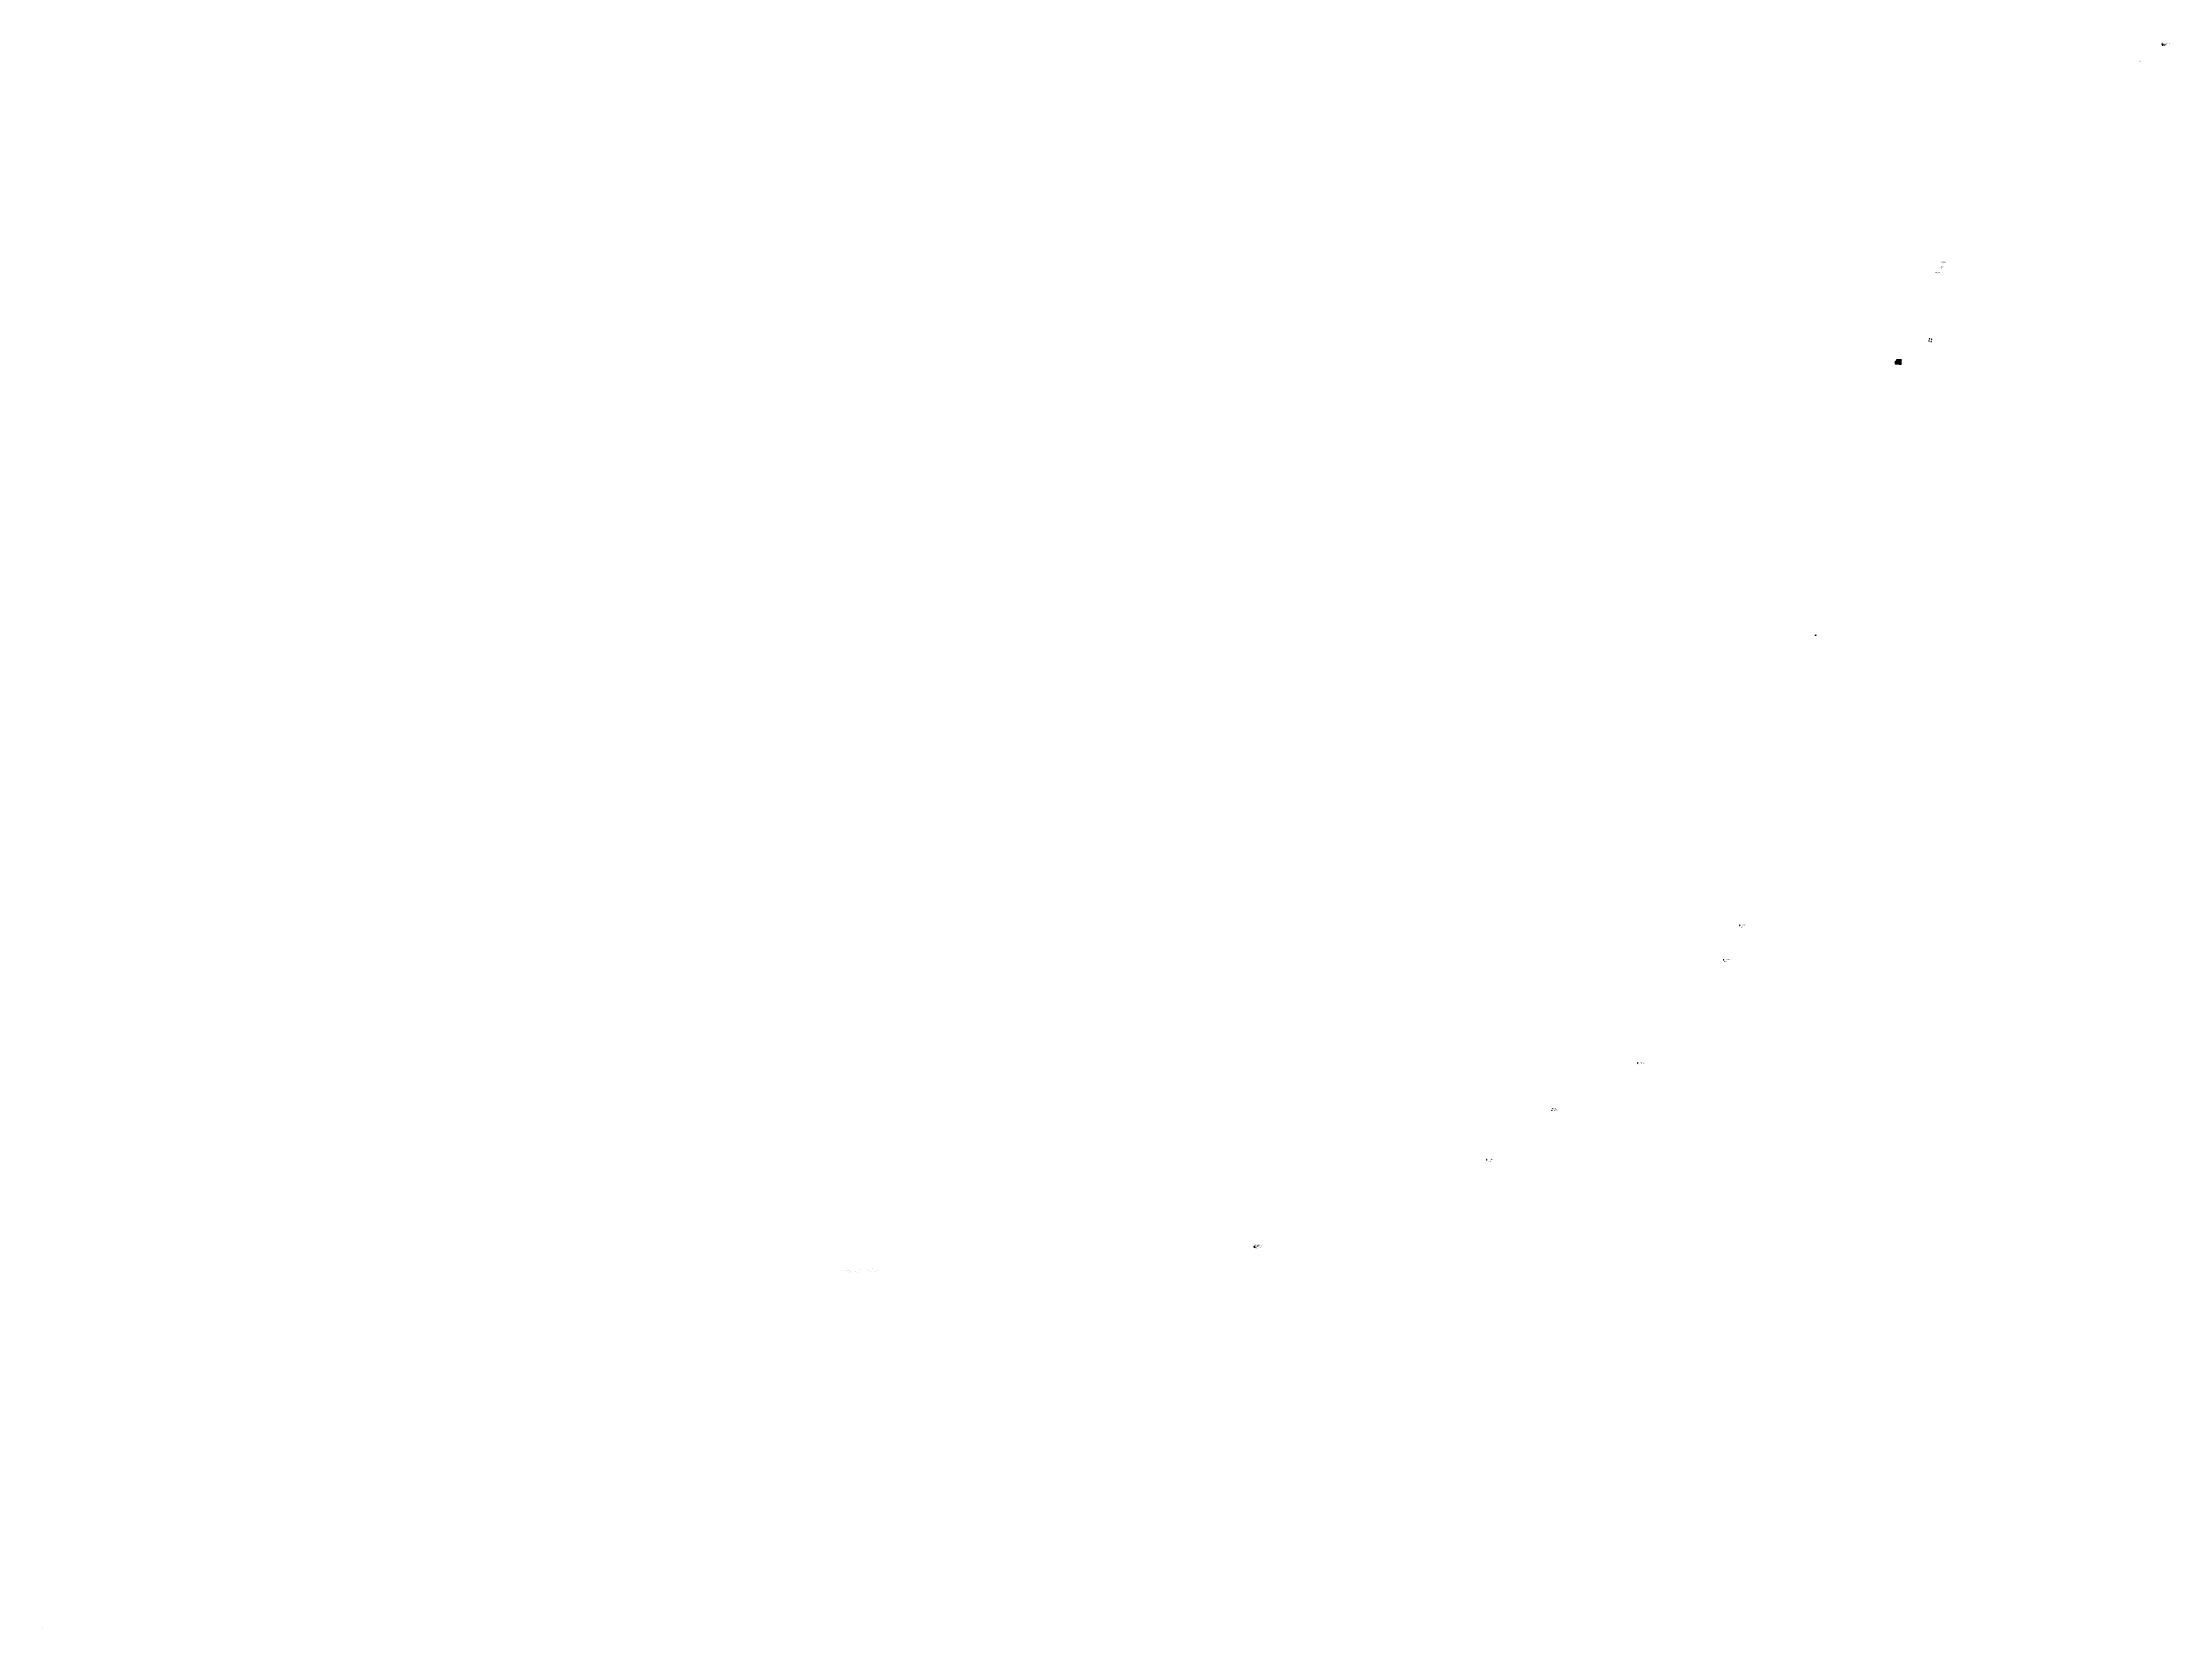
# Model space of a CAD drawing. Header units: metres. Extents: x 494039 to 619385, y 3351420 to 3402703.
# Drawn here: x 494039 to 506933, y 3351420 to 3361023 of the extents above; entities that cross this region are included whole.
import ezdxf
from ezdxf.enums import TextEntityAlignment as Align

# ---------------------------------------------------------------- set-up
doc = ezdxf.new("R2010")
doc.units = ezdxf.units.M
doc.linetypes.add('X5', pattern=[0])
for name, color, linetype in [('DEFAULT', 8, 'Continuous'), ('DLDW', 8, 'Continuous'), ('GCD', 8, 'Continuous'), ('GXYZ', 8, 'Continuous'), ('JMD', 8, 'Continuous'), ('ZDH', 8, 'Continuous'), ('ZJ', 8, 'Continuous'), ('塔基座', 8, 'Continuous'), ('房屋拆迁', 8, 'Continuous')]:
    doc.layers.add(name, color=color, linetype=linetype)
doc.styles.add('HZ', font='simsun.ttc', dxfattribs={"width": 0.8})
doc.styles.add('mrdsStandard', font='slromans.shx', dxfattribs={"width": 0.75, "height": 7, "bigfont": 'hztxt.shx'})
doc.styles.add('方正细等线简体', font='simsun.ttc')
doc.styles.add('正等线体', font='simhei.ttf')

# ---------------------------------------------------------------- blocks, each defined once
blk = doc.blocks.new('gc132')
at = {"color": 0, "linetype": 'Continuous', "lineweight": 13, "flags": 128}
for points in [[(0.087, 0.527), (0.587, 1.527), (0.587, 1.527), (-0.413, 1.527), (0.164, 2.527)], [(-0.355, 2.227), (0.164, 2.527), (0.164, 1.927)]]:
    blk.add_lwpolyline(points, dxfattribs=at)
at = {"color": 0, "linetype": 'Continuous', "lineweight": 13}
blk.add_circle((0.087, 0.027), 0.5, dxfattribs=at)
blk = doc.blocks.new('10ALL')
at = {"layer": 'DLDW', "color": 8, "linetype": 'Continuous', "xscale": 2, "yscale": 2}
for p in [(504328, 3355672, 9999), (504230, 3355464, 11), (503710, 3354838), (502794, 3354253), (501386, 3353726, 9999)]:
    blk.add_blockref('gc132', p, dxfattribs=at)
at = {"layer": 'DEFAULT', "color": 8, "style": '方正细等线简体', "width": 0.75}
for s, p in [('地面3.4', (504341, 3355664)), ('塔顶高程41.83', (504358, 3355677)), ('地面2.56', (504242, 3355456)), ('塔顶高程57.92', (504261, 3355467)), ('地面3.92', (503725, 3354830)), ('塔顶高程49.1', (503737, 3354841)), ('地面5.46', (502812, 3354245)), ('塔顶高程44.9', (502825, 3354258)), ('地面2.53', (501398, 3353720)), ('塔顶高程35.29', (501417, 3353732))]:
    blk.add_text(s, height=4, dxfattribs=at).set_placement(p, align=Align.MIDDLE_CENTER)
blk = doc.blocks.new('gc170')
at = {"linetype": 'Continuous'}
blk.add_circle((0, 0), 0.5, dxfattribs=at)
blk = doc.blocks.new('gc002')
at = {"linetype": 'Continuous'}
blk.add_hatch(color=256, dxfattribs=at).paths.add_polyline_path([(0.5, 0.5), (-0.5, 0.5), (-0.5, -0.5), (0.5, -0.5)])
blk.add_lwpolyline([(-0.5, -0.5), (0.5, -0.5), (0.5, 0.5), (-0.5, 0.5), (-0.5, -0.5)])
blk = doc.blocks.new('13ALL')
at = {"layer": 'DLDW', "color": 8, "linetype": 'X5', "lineweight": 13, "flags": 128}
blk.add_lwpolyline([(506890, 3361013), (506890, 3361008), (506894, 3361008), (506895, 3361013)], close=True, dxfattribs=at)
at = {"layer": 'DLDW', "color": 8, "linetype": 'Continuous', "xscale": 2, "yscale": 2}
for p, rotation in [((506890, 3361013), 178.939081743091), ((506890, 3361008), 268.9390637570016), ((506894, 3361008), 358.9390903945128), ((506895, 3361013), 88.93909972918026)]:
    blk.add_blockref('gc002', p, dxfattribs=dict(at, rotation=rotation))
blk.add_blockref('gc132', (506892, 3361009), dxfattribs=at)
at = {"layer": 'GXYZ', "color": 8, "linetype": 'Continuous', "xscale": 2, "yscale": 2}
for p in [(503189, 3354554), (501386, 3353727)]:
    blk.add_blockref('gc170', p, dxfattribs=at)
at = {"layer": 'GXYZ', "color": 8, "style": '方正细等线简体', "width": 0.75}
for s, p in [('地面高程：5.040', (506915, 3361005)), ('塔顶高程：54.870', (506917, 3361014)), ('塔顶高程：42.18', (503207, 3354559)), ('地面高程：3.66', (503207, 3354553)), ('塔顶高程：53.29', (501406, 3353731)), ('地面高程：2.920', (501406, 3353724))]:
    blk.add_text(s, height=4, dxfattribs=at).set_placement(p, align=Align.MIDDLE_CENTER)
blk.add_text('塔高：50.38M', height=4, dxfattribs=at).set_placement((501403, 3353737), align=Align.MIDDLE)
at = {"layer": 'ZJ', "color": 8, "style": '方正细等线简体', "width": 0.75}
for s, p in [('塔高：49.9M', (506903, 3361021)), ('塔高：38.56M', (503201, 3354565))]:
    blk.add_text(s, height=4, dxfattribs=at).set_placement(p, align=Align.MIDDLE)
blk = doc.blocks.new('gc200')
h = blk.add_hatch(color=256)
edge = h.paths.add_edge_path()
edge.add_arc((0, 0), 0.25, 0, 360)
blk.add_circle((0, 0), 0.25)
blk = doc.blocks.new('16ALL&26ALL')
at = {"layer": 'ZDH', "color": 8, "linetype": 'Continuous'}
for p in [(501385, 3353727, 4), (501386, 3353726, 4), (501386, 3353726, 53), (501386, 3353725, 3), (501387, 3353726, 4)]:
    blk.add_point(p, dxfattribs=at)
at = {"layer": '塔基座', "color": 8, "linetype": 'Continuous', "flags": 128}
for points, elevation in [([(505476, 3359214), (505474, 3359215), (505475, 3359216), (505476, 3359216)], 5), ([(505477, 3359228), (505478, 3359230), (505480, 3359229), (505479, 3359227)], 5), ([(505490, 3359213), (505489, 3359211), (505487, 3359211), (505488, 3359213)], 5), ([(505492, 3359224), (505493, 3359226), (505491, 3359226), (505491, 3359224)], 5), ([(501385, 3353727), (501386, 3353725), (501387, 3353726), (501387, 3353727)], 4)]:
    blk.add_lwpolyline(points, close=True, dxfattribs=dict(at, elevation=elevation))
at = {"layer": 'DLDW', "color": 8, "linetype": 'Continuous', "xscale": 0.5, "yscale": 0.5}
blk.add_blockref('gc132', (501386, 3353726, 53), dxfattribs=at)
at = {"layer": 'GCD', "color": 8, "linetype": 'Continuous'}
ref = blk.add_blockref('gc200', (506892, 3361008, 55), dxfattribs=dict(at, xscale=2, yscale=2, zscale=2))
ref.add_attrib('height', '55.31', dxfattribs={"linetype": 'Continuous', "height": 4, "style": '正等线体', "width": 0.8}).set_placement((506894, 3361008, 55), align=Align.MIDDLE_LEFT)
ref = blk.add_blockref('gc200', (501387, 3353726, 4), dxfattribs=dict(at, xscale=2, yscale=2, zscale=2))
ref.add_attrib('height', '3.58', dxfattribs={"linetype": 'Continuous', "height": 4, "style": '正等线体', "width": 0.8}).set_placement((501379, 3353723, 4), align=Align.MIDDLE_LEFT)
ref = blk.add_blockref('gc200', (501386, 3353726, 53), dxfattribs=dict(at, xscale=2, yscale=2, zscale=2))
ref.add_attrib('height', '53.24', dxfattribs={"linetype": 'Continuous', "height": 4, "style": '正等线体', "width": 0.8}).set_placement((501402, 3353728, 53), align=Align.MIDDLE_LEFT)
ref = blk.add_blockref('gc200', (501387, 3353726, 4), dxfattribs=dict(at, xscale=2, yscale=2, zscale=2))
ref.add_attrib('height', '3.58', dxfattribs={"linetype": 'Continuous', "height": 4, "style": '正等线体', "width": 0.8}).set_placement((501389, 3353726, 4), align=Align.MIDDLE_LEFT)
at = {"layer": 'ZJ', "color": 8, "linetype": 'Continuous', "width": 0.75}
for s, style, p in [('塔高：50.6m', 'HZ', (506894, 3361014)), ('塔高：49.7m', '正等线体', (501398, 3353734))]:
    blk.add_text(s, height=4, dxfattribs=dict(at, style=style)).set_placement(p, align=Align.MIDDLE)
blk = doc.blocks.new('2ALL&24ALL')
at = {"layer": '房屋拆迁'}
h = blk.add_hatch(dxfattribs=at)
h.set_pattern_fill('ANSI37', color=8, scale=0.5, style=0)
h.paths.add_polyline_path([(505277, 3359090), (505277, 3359095), (505278, 3359104), (505308, 3359102), (505306, 3359073), (505305, 3359073), (505270, 3359076), (505271, 3359090)])
h = blk.add_hatch(dxfattribs=at)
h.set_pattern_fill('ANSI37', color=8, scale=0.5, style=0)
h.paths.add_polyline_path([(505277, 3359090), (505277, 3359095), (505278, 3359104), (505308, 3359102), (505306, 3359073), (505305, 3359073), (505270, 3359076), (505271, 3359090)])
h = blk.add_hatch(dxfattribs=at)
h.set_pattern_fill('ANSI37', color=8, scale=0.5, style=0)
h.paths.add_polyline_path([(505277, 3359090), (505277, 3359095), (505278, 3359104), (505308, 3359102), (505306, 3359073), (505305, 3359073), (505270, 3359076), (505271, 3359090)])
h = blk.add_hatch(dxfattribs=at)
h.set_pattern_fill('ANSI37', color=8, scale=0.5, style=0)
h.paths.add_polyline_path([(505277, 3359090), (505277, 3359095), (505278, 3359104), (505308, 3359102), (505306, 3359073), (505305, 3359073), (505270, 3359076), (505271, 3359090)])
at = {"layer": 'JMD', "color": 8, "linetype": 'Continuous', "flags": 128}
blk.add_lwpolyline([(504790, 3357434), (504790, 3357431), (504787, 3357430), (504786, 3357433)], close=True, dxfattribs=at)
at = {"layer": '房屋拆迁', "color": 8, "linetype": 'Continuous', "const_width": 0.1}
for points in [[(506753, 3360906), (506751, 3360910), (506754, 3360912), (506756, 3360908), (506753, 3360906)], [(506753, 3360906), (506751, 3360910), (506754, 3360912), (506756, 3360908), (506753, 3360906)], [(506755, 3360911), (506753, 3360914), (506756, 3360916), (506758, 3360913), (506755, 3360911)], [(506755, 3360911), (506753, 3360914), (506756, 3360916), (506758, 3360913), (506755, 3360911)], [(506542, 3360704), (506543, 3360705), (506547, 3360700), (506546, 3360699), (506542, 3360704)], [(506542, 3360704), (506543, 3360705), (506547, 3360700), (506546, 3360699), (506542, 3360704)], [(505566, 3359688), (505561, 3359691), (505555, 3359680), (505561, 3359677), (505566, 3359688)], [(505566, 3359688), (505561, 3359691), (505555, 3359680), (505561, 3359677), (505566, 3359688)], [(505531, 3359623), (505526, 3359613), (505524, 3359614), (505523, 3359613), (505518, 3359616), (505524, 3359627), (505531, 3359623)], [(505531, 3359623), (505526, 3359613), (505524, 3359614), (505523, 3359613), (505518, 3359616), (505524, 3359627), (505531, 3359623)], [(505550, 3359657), (505548, 3359657), (505546, 3359653), (505547, 3359653), (505550, 3359657)], [(505550, 3359657), (505548, 3359657), (505546, 3359653), (505547, 3359653), (505550, 3359657)], [(505277, 3359090), (505277, 3359095), (505278, 3359104), (505308, 3359102), (505306, 3359073), (505305, 3359073), (505270, 3359076), (505271, 3359090), (505277, 3359090)], [(505277, 3359090), (505277, 3359095), (505278, 3359104), (505308, 3359102), (505306, 3359073), (505305, 3359073), (505270, 3359076), (505271, 3359090), (505277, 3359090)], [(505277, 3359090), (505277, 3359095), (505278, 3359104), (505308, 3359102), (505306, 3359073), (505305, 3359073), (505270, 3359076), (505271, 3359090), (505277, 3359090)], [(505277, 3359090), (505277, 3359095), (505278, 3359104), (505308, 3359102), (505306, 3359073), (505305, 3359073), (505270, 3359076), (505271, 3359090), (505277, 3359090)], [(505270, 3359076), (505305, 3359073), (505305, 3359072), (505270, 3359071), (505270, 3359076)], [(505270, 3359076), (505305, 3359073), (505305, 3359072), (505270, 3359071), (505270, 3359076)], [(498906, 3353569), (498904, 3353597), (498913, 3353598), (498914, 3353580), (498939, 3353582), (498940, 3353572), (498906, 3353569)], [(498906, 3353569), (498904, 3353597), (498913, 3353598), (498914, 3353580), (498939, 3353582), (498940, 3353572), (498906, 3353569)], [(498966, 3353570), (498965, 3353585), (499011, 3353589), (499012, 3353574), (498966, 3353570)], [(498966, 3353570), (498965, 3353585), (499011, 3353589), (499012, 3353574), (498966, 3353570)]]:
    blk.add_lwpolyline(points, dxfattribs=at)
at = {"layer": '房屋拆迁', "color": 8, "linetype": 'Continuous', "lineweight": 0, "const_width": 0.1}
for points in [[(498790, 3353574), (498776, 3353575), (498777, 3353582), (498790, 3353581), (498790, 3353574)], [(498790, 3353574), (498776, 3353575), (498777, 3353582), (498790, 3353581), (498790, 3353574)], [(499043, 3353576), (499041, 3353591), (499098, 3353595), (499099, 3353580), (499043, 3353576)], [(499043, 3353576), (499041, 3353591), (499098, 3353595), (499099, 3353580), (499043, 3353576)]]:
    blk.add_lwpolyline(points, dxfattribs=at)
at = {"layer": 'ZJ', "color": 8, "linetype": 'Continuous', "style": '正等线体', "width": 0.75}
for p in [(505565, 3359693), (505526, 3359631), (505553, 3359664)]:
    blk.add_text('临时集装箱房屋', height=4, dxfattribs=at).set_placement(p, align=Align.MIDDLE)
at = {"layer": '房屋拆迁', "color": 8, "style": 'mrdsStandard', "width": 0.75}
for p in [(506752, 3360907), (505560, 3359682), (505523, 3359616), (505547, 3359653), (505286, 3359071), (498918, 3353581), (498987, 3353578)]:
    blk.add_text('0', height=4, dxfattribs=at).set_placement(p)
at = {"layer": '房屋拆迁', "color": 8, "lineweight": 0, "style": 'mrdsStandard', "width": 0.75}
for p in [(498782, 3353576), (499069, 3353584)]:
    blk.add_text('0', height=4, dxfattribs=at).set_placement(p)
blk = doc.blocks.new('APOLLO_ImageBasePoint01')
h = blk.add_hatch(color=0)
h.dxf.hatch_style = 1
h.paths.add_polyline_path([(1, 0), (1, 0), (0, 0), (0, 1), (0, 1), (0, 1), (0, 1), (0, 1), (0, 0), (1, 0), (1, 0), (1, 0)])
h.paths.add_polyline_path([(1, 0), (1, 0), (1, 0), (0, 0), (0, 1), (0, 1), (0, 1), (0, 1), (0, 1), (0, 0), (1, 0), (1, 0)], flags=16)
at = {"true_color": 0xffffff}
h = blk.add_hatch(color=7, dxfattribs=at)
h.dxf.hatch_style = 1
h.paths.add_polyline_path([(1, 0), (1, 0), (0, 0), (0, 1), (0, 1), (0, 1), (0, 1), (0, 1), (0, 0), (1, 0), (1, 0), (1, 0)])
h = blk.add_hatch(color=0)
h.dxf.hatch_style = 1
h.paths.add_polyline_path([(0, 1), (0, 1), (0, 1), (0, 1), (0, 1), (0, 1), (0, 1), (0, 1), (0, 1)])
h.paths.add_polyline_path([(0, 1), (0, 1), (0, 1), (0, 1), (0, 1), (0, 1), (0, 1), (0, 1), (0, 1)], flags=16)
h = blk.add_hatch(color=7, dxfattribs=at)
h.dxf.hatch_style = 1
h.paths.add_polyline_path([(0, 1), (0, 1), (0, 1), (0, 1), (0, 1), (0, 1), (0, 1), (0, 1), (0, 1)])
h = blk.add_hatch(color=0)
h.dxf.hatch_style = 1
h.paths.add_polyline_path([(1, 0), (1, 0), (1, 0), (1, 0), (1, 0), (1, 0), (1, 0), (1, 0), (1, 0), (1, 0), (1, 0), (1, 0)])
h.paths.add_polyline_path([(1, 0), (1, 0), (1, 0), (1, 0), (1, 0), (1, 0), (1, 0), (1, 0), (1, 0), (1, 0), (1, 0), (1, 0)], flags=16)
h = blk.add_hatch(color=7, dxfattribs=at)
h.dxf.hatch_style = 1
h.paths.add_polyline_path([(1, 0), (1, 0), (1, 0), (1, 0), (1, 0), (1, 0), (1, 0), (1, 0), (1, 0), (1, 0), (1, 0), (1, 0)])
blk.add_line((0, 0), (0, 0))
blk = doc.blocks.new('42&43')
at = {"color": 8, "linetype": 'Continuous'}
blk.add_blockref('APOLLO_ImageBasePoint01', (494039, 3351420), dxfattribs=at)

msp = doc.modelspace()

# ---------------------------------------------------------------- block references
for name in ['2ALL&24ALL', '42&43', '10ALL', '13ALL', '16ALL&26ALL']:
    msp.add_blockref(name, (0, 0))

doc.saveas('drawing.dxf')
